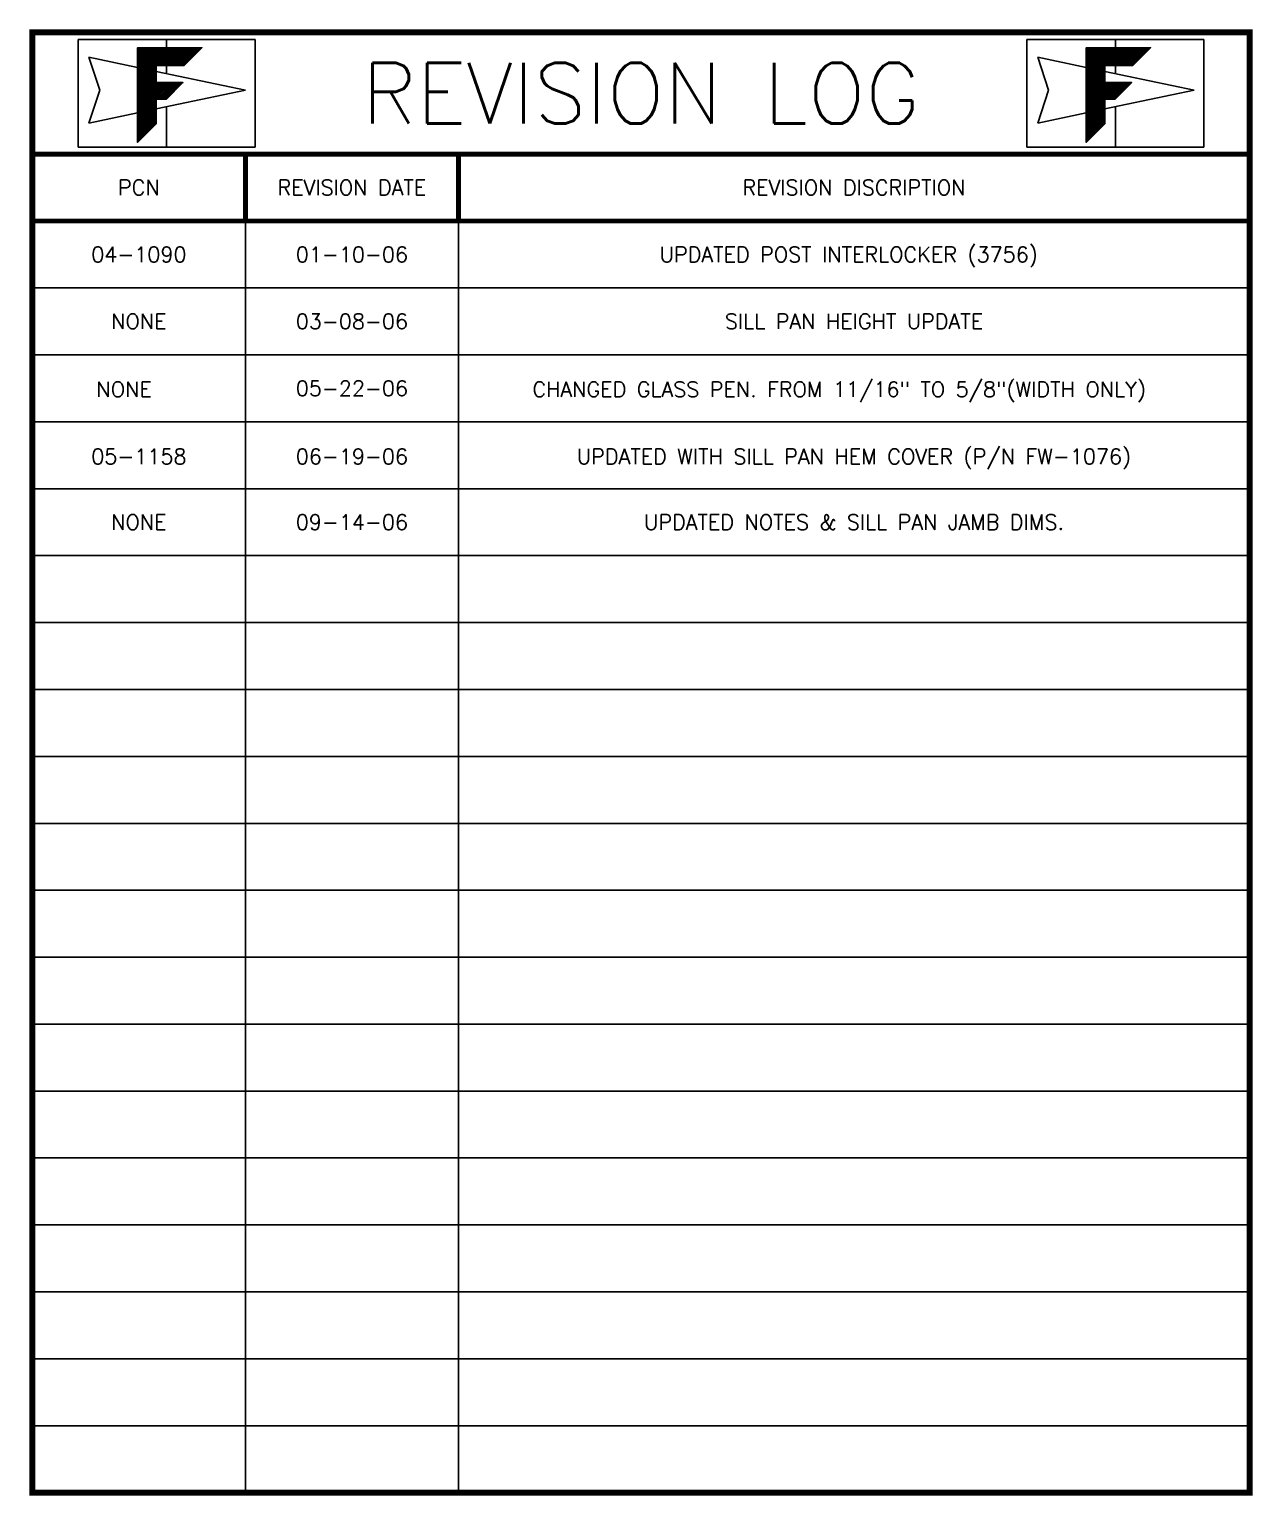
# Model space of a CAD drawing. Extents: x -40 to 95, y -81 to 25.
# Drawn here: x 23.54 to 43.64, y 1.34 to 25.44 of the extents above; entities that cross this region are included whole.
import ezdxf
from ezdxf.enums import TextEntityAlignment as Align

# ---------------------------------------------------------------- set-up
doc = ezdxf.new("R2010")
doc.units = 0
doc.header["$LTSCALE"] = 0.25
doc.header["$MEASUREMENT"] = 0
doc.layers.get('0').update_dxf_attribs({"linetype": 'CONTINUOUS'})
doc.layers.add('REVISION LOG', color=7, linetype='CONTINUOUS')
doc.styles.get("Standard").update_dxf_attribs({"font": 'simplex.shx'})

# ---------------------------------------------------------------- blocks, each defined once
blk = doc.blocks.new('*X15')
at = {"color": 0}
for p, q in [((7.2329, 10.2346), (7.4628, 10.4645)), ((7.2329, 10.2452), (7.4522, 10.4645)), ((7.2329, 10.2558), (7.4416, 10.4645)), ((7.2329, 10.2664), (7.431, 10.4645)), ((7.2329, 10.277), (7.4204, 10.4645)), ((7.2329, 10.2876), (7.4098, 10.4645)), ((7.2329, 10.2982), (7.3992, 10.4645)), ((7.2329, 10.3089), (7.3886, 10.4645)), ((7.2329, 10.3195), (7.378, 10.4645)), ((7.2329, 10.3301), (7.3674, 10.4645)), ((7.2329, 10.3407), (7.3568, 10.4645)), ((7.2329, 10.3513), (7.3462, 10.4645)), ((7.2329, 10.3619), (7.3356, 10.4645)), ((7.2329, 10.3725), (7.325, 10.4645)), ((7.2329, 10.3831), (7.3143, 10.4645)), ((7.2329, 10.3937), (7.3037, 10.4645)), ((7.2329, 10.4043), (7.2931, 10.4645)), ((7.2329, 10.4149), (7.2825, 10.4645)), ((7.2329, 10.4255), (7.2719, 10.4645)), ((7.2329, 10.4361), (7.2613, 10.4645)), ((7.2329, 10.4467), (7.2507, 10.4645)), ((7.2329, 10.4573), (7.2401, 10.4645)), ((7.3549, 10.3369), (7.2329, 10.4589)), ((7.3549, 10.3263), (7.2329, 10.4483)), ((7.3549, 10.3157), (7.2329, 10.4377)), ((7.3549, 10.3051), (7.2329, 10.4271)), ((7.3549, 10.2945), (7.2329, 10.4164)), ((7.3549, 10.3475), (7.2379, 10.4645)), ((7.3646, 10.3484), (7.2485, 10.4645)), ((7.3752, 10.3484), (7.2591, 10.4645)), ((7.3858, 10.3484), (7.2697, 10.4645)), ((7.3965, 10.3484), (7.2803, 10.4645)), ((7.4071, 10.3484), (7.2909, 10.4645)), ((7.4177, 10.3484), (7.3015, 10.4645)), ((7.4283, 10.3484), (7.3122, 10.4645)), ((7.4389, 10.3484), (7.3228, 10.4645)), ((7.4495, 10.3484), (7.3334, 10.4645)), ((7.4601, 10.3484), (7.344, 10.4645)), ((7.4707, 10.3484), (7.3546, 10.4645)), ((7.3573, 10.3484), (7.4734, 10.4645)), ((7.4813, 10.3484), (7.3652, 10.4645)), ((7.3679, 10.3484), (7.4841, 10.4645)), ((7.4919, 10.3484), (7.3758, 10.4645)), ((7.3785, 10.3484), (7.4947, 10.4645)), ((7.5025, 10.3484), (7.3864, 10.4645)), ((7.3892, 10.3484), (7.5053, 10.4645)), ((7.5131, 10.3484), (7.397, 10.4645)), ((7.3998, 10.3484), (7.5159, 10.4645)), ((7.5237, 10.3484), (7.4076, 10.4645)), ((7.4104, 10.3484), (7.5265, 10.4645)), ((7.5343, 10.3484), (7.4182, 10.4645)), ((7.421, 10.3484), (7.5371, 10.4645)), ((7.5422, 10.3511), (7.4288, 10.4645)), ((7.4316, 10.3484), (7.5477, 10.4645)), ((7.5476, 10.3564), (7.4394, 10.4645)), ((7.4422, 10.3484), (7.5583, 10.4645)), ((7.5529, 10.3617), (7.45, 10.4645)), ((7.4528, 10.3484), (7.5689, 10.4645)), ((7.5582, 10.367), (7.4606, 10.4645)), ((7.4634, 10.3484), (7.5795, 10.4645)), ((7.5635, 10.3723), (7.4713, 10.4645)), ((7.474, 10.3484), (7.5901, 10.4645)), ((7.5688, 10.3776), (7.4819, 10.4645)), ((7.4846, 10.3484), (7.6007, 10.4645)), ((7.5741, 10.3829), (7.4925, 10.4645)), ((7.4952, 10.3484), (7.6113, 10.4645)), ((7.5794, 10.3882), (7.5031, 10.4645)), ((7.5058, 10.3484), (7.6219, 10.4645)), ((7.5847, 10.3935), (7.5137, 10.4645)), ((7.5164, 10.3484), (7.6325, 10.4645)), ((7.59, 10.3988), (7.5243, 10.4645)), ((7.527, 10.3484), (7.6432, 10.4645)), ((7.5953, 10.4041), (7.5349, 10.4645)), ((7.5376, 10.3484), (7.6538, 10.4645)), ((7.6006, 10.4094), (7.5455, 10.4645)), ((7.6059, 10.4147), (7.5561, 10.4645)), ((7.6112, 10.42), (7.5667, 10.4645)), ((7.6165, 10.4253), (7.5773, 10.4645)), ((7.6218, 10.4306), (7.5879, 10.4645)), ((7.6271, 10.4359), (7.5985, 10.4645)), ((7.6324, 10.4412), (7.6091, 10.4645)), ((7.6377, 10.4465), (7.6197, 10.4645)), ((7.643, 10.4519), (7.6304, 10.4645)), ((7.6483, 10.4572), (7.641, 10.4645)), ((7.6536, 10.4625), (7.6516, 10.4645)), ((7.3549, 10.2839), (7.2329, 10.4058)), ((7.3549, 10.2733), (7.2329, 10.3952)), ((7.3549, 10.2627), (7.2329, 10.3846)), ((7.3549, 10.2521), (7.2329, 10.374)), ((7.3549, 10.2415), (7.2329, 10.3634)), ((7.4404, 10.1454), (7.2329, 10.3528)), ((7.2329, 10.224), (7.3549, 10.3459)), ((7.4351, 10.1401), (7.2329, 10.3422)), ((7.2329, 10.2134), (7.3549, 10.3353)), ((7.4298, 10.1348), (7.2329, 10.3316)), ((7.2329, 10.2028), (7.3549, 10.3247)), ((7.4245, 10.1295), (7.2329, 10.321)), ((7.2329, 10.1922), (7.3549, 10.3141)), ((7.4159, 10.1274), (7.2329, 10.3104)), ((7.2329, 10.1816), (7.3549, 10.3035)), ((7.4053, 10.1274), (7.2329, 10.2998)), ((7.2329, 10.171), (7.3549, 10.2929)), ((7.3947, 10.1274), (7.2329, 10.2892)), ((7.2329, 10.1604), (7.3549, 10.2823)), ((7.3841, 10.1274), (7.2329, 10.2786)), ((7.2329, 10.1498), (7.3549, 10.2717)), ((7.3735, 10.1274), (7.2329, 10.268)), ((7.2329, 10.1391), (7.3549, 10.2611)), ((7.3629, 10.1274), (7.2329, 10.2574)), ((7.2329, 10.1285), (7.3549, 10.2505)), ((7.3549, 10.1248), (7.2329, 10.2467)), ((7.2329, 10.1179), (7.3549, 10.2399)), ((7.3549, 10.1142), (7.2329, 10.2361)), ((7.2329, 10.0119), (7.4571, 10.236)), ((7.2329, 10.0225), (7.4465, 10.236)), ((7.2329, 10.0331), (7.4359, 10.236)), ((7.2329, 10.0437), (7.4253, 10.236)), ((7.2329, 10.0543), (7.4147, 10.236)), ((7.2329, 10.0649), (7.4041, 10.236)), ((7.2329, 10.0755), (7.3935, 10.236)), ((7.2329, 10.0861), (7.3828, 10.236)), ((7.2329, 10.0967), (7.3722, 10.236)), ((7.2329, 10.1073), (7.3616, 10.236)), ((7.3549, 10.1036), (7.2329, 10.2255)), ((7.3591, 10.1274), (7.4677, 10.236)), ((7.4457, 10.1507), (7.3603, 10.236)), ((7.3697, 10.1274), (7.4783, 10.236)), ((7.451, 10.156), (7.3709, 10.236)), ((7.3803, 10.1274), (7.4889, 10.236)), ((7.4563, 10.1613), (7.3815, 10.236)), ((7.3909, 10.1274), (7.4995, 10.236)), ((7.4616, 10.1666), (7.3921, 10.236)), ((7.4015, 10.1274), (7.5101, 10.236)), ((7.4669, 10.1719), (7.4028, 10.236)), ((7.4121, 10.1274), (7.5207, 10.236)), ((7.4722, 10.1772), (7.4134, 10.236)), ((7.4775, 10.1825), (7.424, 10.236)), ((7.4828, 10.1878), (7.4346, 10.236)), ((7.4881, 10.1931), (7.4452, 10.236)), ((7.4934, 10.1984), (7.4558, 10.236)), ((7.4987, 10.2037), (7.4664, 10.236)), ((7.504, 10.209), (7.477, 10.236)), ((7.5093, 10.2143), (7.4876, 10.236)), ((7.5146, 10.2196), (7.4982, 10.236)), ((7.5199, 10.2249), (7.5088, 10.236)), ((7.5252, 10.2302), (7.5194, 10.236)), ((7.5305, 10.2355), (7.53, 10.236)), ((7.3549, 10.093), (7.2329, 10.2149)), ((7.3549, 10.0824), (7.2329, 10.2043)), ((7.3549, 10.0718), (7.2329, 10.1937)), ((7.3549, 10.0612), (7.2329, 10.1831)), ((7.3549, 10.0506), (7.2329, 10.1725)), ((7.3549, 10.0399), (7.2329, 10.1619)), ((7.3549, 10.0293), (7.2329, 10.1513)), ((7.3549, 10.0187), (7.2329, 10.1407)), ((7.3549, 10.0081), (7.2329, 10.1301)), ((7.2329, 10.0013), (7.3549, 10.1232)), ((7.3549, 9.9975), (7.2329, 10.1195)), ((7.2329, 9.9907), (7.3549, 10.1126)), ((7.3549, 9.9869), (7.2329, 10.1089)), ((7.2329, 9.98), (7.3549, 10.102)), ((7.3549, 9.9763), (7.2329, 10.0983)), ((7.2329, 9.9694), (7.3549, 10.0914)), ((7.3549, 9.9657), (7.2329, 10.0876)), ((7.2329, 9.9588), (7.3549, 10.0808)), ((7.3501, 9.9599), (7.2329, 10.077)), ((7.2329, 9.9482), (7.3549, 10.0702)), ((7.3448, 9.9546), (7.2329, 10.0664)), ((7.2329, 9.9376), (7.3549, 10.0596)), ((7.3395, 9.9493), (7.2329, 10.0558)), ((7.2329, 9.927), (7.3549, 10.049)), ((7.3342, 9.944), (7.2329, 10.0452)), ((7.2329, 9.9164), (7.3549, 10.0383)), ((7.3289, 9.9387), (7.2329, 10.0346)), ((7.2329, 9.9058), (7.3549, 10.0277)), ((7.3236, 9.9334), (7.2329, 10.024)), ((7.2329, 9.8952), (7.3549, 10.0171)), ((7.3183, 9.9281), (7.2329, 10.0134)), ((7.2329, 9.8846), (7.3549, 10.0065)), ((7.313, 9.9228), (7.2329, 10.0028)), ((7.2329, 9.874), (7.3549, 9.9959)), ((7.3077, 9.9175), (7.2329, 9.9922)), ((7.2329, 9.8634), (7.3549, 9.9853)), ((7.3024, 9.9122), (7.2329, 9.9816)), ((7.2329, 9.8528), (7.3549, 9.9747)), ((7.2971, 9.9069), (7.2329, 9.971)), ((7.2918, 9.9015), (7.2329, 9.9604)), ((7.2865, 9.8962), (7.2329, 9.9498)), ((7.2811, 9.8909), (7.2329, 9.9392)), ((7.2758, 9.8856), (7.2329, 9.9285)), ((7.2705, 9.8803), (7.2329, 9.9179)), ((7.2652, 9.875), (7.2329, 9.9073)), ((7.2599, 9.8697), (7.2329, 9.8967)), ((7.2546, 9.8644), (7.2329, 9.8861)), ((7.2493, 9.8591), (7.2329, 9.8755)), ((7.244, 9.8538), (7.2329, 9.8649)), ((7.2387, 9.8485), (7.2329, 9.8543)), ((7.2334, 9.8432), (7.2329, 9.8437))]:
    blk.add_line(p, q, dxfattribs=at)

msp = doc.modelspace()

# ---------------------------------------------------------------- linework, layer by layer
at = {"layer": 'REVISION LOG', "color": 151}
for p, q in [((24.343, 25.272), (27.254, 25.272)), ((24.343, 25.272), (24.343, 23.502)), ((25.798, 25.272), (25.798, 25.134)), ((27.254, 25.272), (27.254, 23.502)), ((39.932, 25.272), (42.843, 25.272)), ((39.932, 25.272), (39.932, 23.502)), ((41.387, 25.272), (41.387, 25.134)), ((42.843, 25.272), (42.843, 23.502)), ((25.798, 24.844), (25.798, 24.71)), ((41.387, 24.844), (41.387, 24.71)), ((25.798, 24.164), (25.798, 23.502)), ((41.387, 24.164), (41.387, 23.502)), ((24.343, 23.502), (27.254, 23.502)), ((39.932, 23.502), (42.843, 23.502))]:
    msp.add_line(p, q, dxfattribs=at)
at = {"layer": 'REVISION LOG', "color": 1}
for p, q in [((25.321, 24.81), (24.522, 24.978)), ((24.522, 24.978), (24.702, 24.437)), ((40.91, 24.81), (40.111, 24.978)), ((40.111, 24.978), (40.29, 24.437)), ((27.095, 24.437), (25.626, 24.746)), ((42.684, 24.437), (41.214, 24.746)), ((24.702, 24.437), (24.522, 23.896)), ((27.095, 24.437), (25.626, 24.128)), ((40.29, 24.437), (40.111, 23.896)), ((42.684, 24.437), (41.214, 24.128)), ((25.321, 24.064), (24.522, 23.896)), ((40.91, 24.064), (40.111, 23.896))]:
    msp.add_line(p, q, dxfattribs=at)
at = {"layer": 'REVISION LOG'}
for p, q in [((30.593, 23.387), (30.593, 1.387)), ((27.093, 22.287), (27.093, 1.387)), ((23.593, 21.187), (43.593, 21.187)), ((23.593, 20.087), (43.593, 20.087)), ((23.593, 18.987), (43.593, 18.987)), ((23.593, 17.887), (43.593, 17.887)), ((23.593, 16.787), (43.593, 16.787)), ((23.593, 15.687), (43.593, 15.687)), ((23.593, 14.587), (43.593, 14.587)), ((23.593, 13.487), (43.593, 13.487)), ((23.593, 12.387), (43.593, 12.387)), ((23.593, 11.287), (43.593, 11.287)), ((23.593, 10.187), (43.593, 10.187)), ((23.593, 9.087), (43.593, 9.087)), ((23.593, 7.987), (43.593, 7.987)), ((23.593, 6.887), (43.593, 6.887)), ((23.593, 5.787), (43.593, 5.787)), ((23.593, 4.687), (43.593, 4.687)), ((23.593, 3.587), (43.593, 3.587)), ((23.593, 2.487), (43.593, 2.487))]:
    msp.add_line(p, q, dxfattribs=at)
at = {"layer": 'REVISION LOG', "const_width": 0.1}
msp.add_lwpolyline([(43.593, 1.387), (43.593, 25.387), (23.593, 25.387), (23.593, 1.387), (43.593, 1.387), (43.593, 1.387)], close=True, dxfattribs=at)
at = {"layer": 'REVISION LOG', "color": 151}
for points in [[(25.626, 23.884), (25.626, 24.291), (25.794, 24.291), (25.626, 24.291), (25.626, 23.884), (25.321, 23.579), (25.321, 25.134), (26.378, 25.134), (26.087, 24.844), (25.626, 24.844), (25.626, 24.563), (26.066, 24.563), (25.626, 24.563), (25.626, 24.844), (26.087, 24.844), (26.378, 25.134), (25.321, 25.134), (25.321, 23.579), (25.626, 23.884), (25.626, 24.291), (25.794, 24.291), (26.066, 24.563), (25.626, 24.563), (25.626, 24.844), (26.087, 24.844), (26.378, 25.134), (25.321, 25.134), (25.321, 23.579)], [(41.214, 23.884), (41.214, 24.291), (41.383, 24.291), (41.214, 24.291), (41.214, 23.884), (40.91, 23.579), (40.91, 25.134), (41.966, 25.134), (41.676, 24.844), (41.214, 24.844), (41.214, 24.563), (41.655, 24.563), (41.214, 24.563), (41.214, 24.844), (41.676, 24.844), (41.966, 25.134), (40.91, 25.134), (40.91, 23.579), (41.214, 23.884), (41.214, 24.291), (41.383, 24.291), (41.655, 24.563), (41.214, 24.563), (41.214, 24.844), (41.676, 24.844), (41.966, 25.134), (40.91, 25.134), (40.91, 23.579)]]:
    msp.add_lwpolyline(points, close=True, dxfattribs=at)
at = {"layer": 'REVISION LOG', "const_width": 0.08}
for points in [[(23.593, 23.387), (43.593, 23.387)], [(27.093, 23.387), (27.093, 22.287)], [(30.593, 23.387), (30.593, 22.287)], [(23.593, 22.287), (43.593, 22.287)]]:
    msp.add_lwpolyline(points, dxfattribs=at)

# ---------------------------------------------------------------- block references
at = {"layer": 'REVISION LOG', "color": 151, "xscale": 2.5, "yscale": 2.5, "zscale": 2.5}
for p in [(7.238, -1.027), (22.827, -1.027)]:
    msp.add_blockref('*X15', p, dxfattribs=at)

# ---------------------------------------------------------------- texts
at = {"layer": 'REVISION LOG'}
for s, height, p in [('REVISION LOG', 1, (33.593, 24.387)), ('PCN', 0.25, (25.343, 22.837)), ('REVISION DATE', 0.25, (28.843, 22.837)), ('REVISION DISCRIPTION', 0.25, (37.093, 22.837)), ('04-1090', 0.25, (25.343, 21.737)), ('01-10-06', 0.25, (28.843, 21.737)), ('UPDATED POST INTERLOCKER (3756) ', 0.25, (37.093, 21.737)), ('NONE', 0.25, (25.343, 20.637)), ('03-08-06', 0.25, (28.843, 20.637)), ('SILL PAN HEIGHT UPDATE', 0.25, (37.093, 20.637)), ('NONE', 0.25, (25.1, 19.52)), ('05-22-06', 0.25, (28.843, 19.537)), ('CHANGED GLASS PEN. FROM 11/16" TO 5/8"(WIDTH ONLY)', 0.25, (36.85, 19.52)), ('UPDATED WITH SILL PAN HEM COVER (P/N FW-1076)', 0.25, (37.093, 18.416)), ('05-1158', 0.25, (25.343, 18.416)), ('06-19-06', 0.25, (28.843, 18.416)), ('NONE', 0.25, (25.343, 17.337)), ('09-14-06', 0.25, (28.843, 17.337)), ('UPDATED NOTES & SILL PAN JAMB DIMS.', 0.25, (37.093, 17.337))]:
    msp.add_text(s, height=height, dxfattribs=at).set_placement(p, align=Align.MIDDLE_CENTER)

doc.saveas('drawing.dxf')
